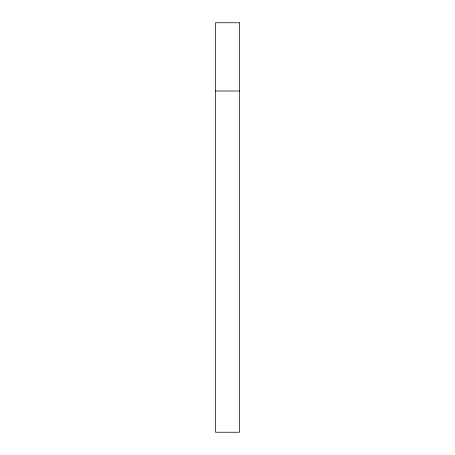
<?xml version="1.0" encoding="UTF-8"?>
<svg xmlns="http://www.w3.org/2000/svg" width="455" height="455" viewBox="0 0 455 455"><rect width="100%" height="100%" fill="white"/><g stroke="black" fill="none" stroke-linecap="round" stroke-linejoin="round"><path stroke-width="0.68" d="M215.556 91L239.444 91M239.444 22.75L215.556 22.75L215.556 432.25L239.444 432.25L239.444 22.75"/></g></svg>
